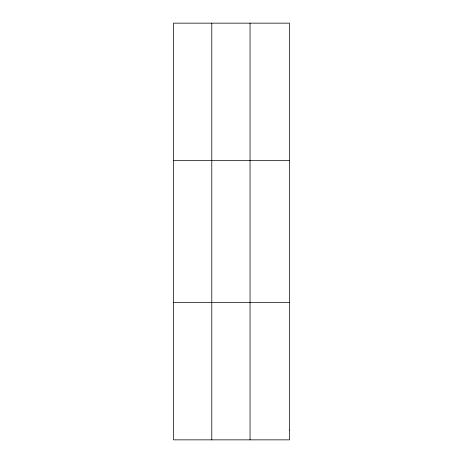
<?xml version="1.0" encoding="UTF-8"?>
<svg xmlns="http://www.w3.org/2000/svg" width="463" height="463" viewBox="0 0 463 463"><rect width="100%" height="100%" fill="white"/><g stroke="black" fill="none" stroke-linecap="round" stroke-linejoin="round"><path stroke-width="0.69" d="M211.788 23.15L211.788 439.85M250.055 23.15L250.055 439.85M173.527 160.661L289.473 160.661M173.527 302.339L289.473 302.339M289.473 430.029L289.473 439.85L173.527 439.85L173.527 23.15L289.473 23.15L289.473 430.029"/></g></svg>
